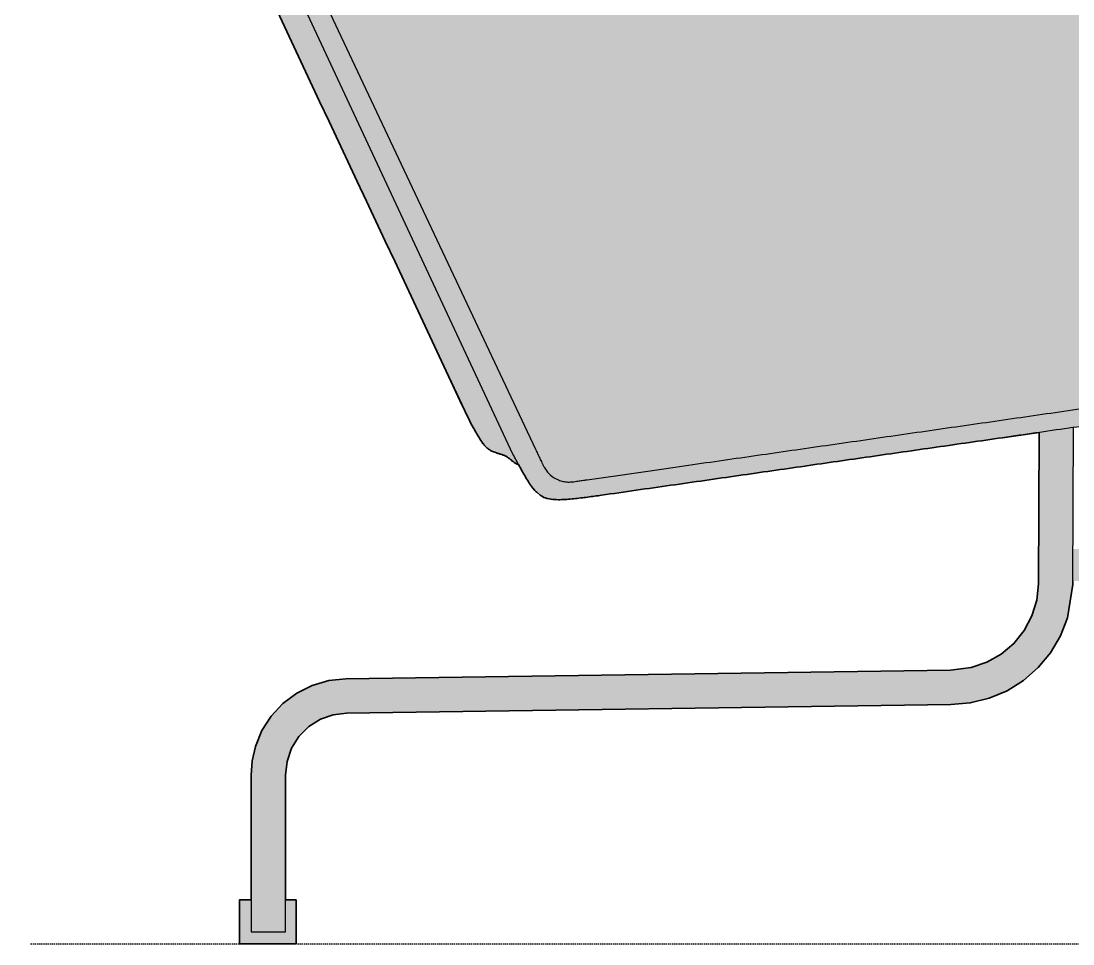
# Model space of a CAD drawing. Header units: millimetres. Extents: x 116 to 4038, y -1433 to 925.
# Drawn here: x 2659 to 3205, y -34 to 445 of the extents above; entities that cross this region are included whole.
import ezdxf

# ---------------------------------------------------------------- set-up
doc = ezdxf.new("R2010")
doc.units = ezdxf.units.MM
doc.linetypes.add('Dots', pattern=[1, 0, -1])
doc.layers.add('Blocks', color=7, linetype='Continuous')
doc.layers.add('Blocks$Fill', color=7, linetype='Continuous', true_color=0xffffff)
for name, color, linetype, lineweight, true_color in [('Blocks$Inner', 7, 'Continuous', 25, 0x007f00), ('Blocks$Outline', 7, 'Continuous', 35, 0xff3f3f), ('Groud', 7, 'Dots', 25, 0x243775)]:
    doc.layers.add(name, color=color, linetype=linetype, lineweight=lineweight, true_color=true_color)

# ---------------------------------------------------------------- blocks, each defined once
blk = doc.blocks.new('PK31 Sofa Side')
at = {"layer": 'Blocks$Fill'}
h = blk.add_hatch(color=256, dxfattribs=at)
h.paths.add_polyline_path([(319.2386934999304, 595.6669508931373), (904.1425998634877, 595.6692780460871), (909.8245494033239, 595.5070360712023), (915.466729429711, 595.2980744897271), (918.2703417617398, 595.1222021605245), (919.6658707116218, 595.0016354314683), (921.0558822097615, 594.8504569791937), (922.4388692059639, 594.6607086556728), (923.1267775838318, 594.5483846569997), (923.8117078792691, 594.4227507501437), (924.4931356713168, 594.2823632534601), (925.1702028620055, 594.125033809449), (925.8419679341127, 593.9483878916458), (926.5074893704166, 593.7500509735868), (926.8680114434562, 593.6315876232736), (927.2255997947293, 593.5050175451476), (927.5794654035897, 593.3694173465238), (927.9288192493914, 593.2238636347174), (928.5037275392411, 592.9109003757306), (928.7704878042725, 592.7565005222082), (929.0239985984308, 592.6035071367166), (929.2646697585083, 592.4519341822934), (929.4929111212967, 592.301795621976), (929.7091325235884, 592.1531054188022), (929.9137438021753, 592.0058775358092), (930.1071547938494, 591.8601259360348), (930.2897753354029, 591.7158645825168), (930.4620152636276, 591.5731074382925), (930.6242844153159, 591.4318684663994), (930.7769926272595, 591.2921616298752), (930.9205497362507, 591.1540008917574), (931.0553655790814, 591.0174002150836), (931.1818499925437, 590.8823735628914), (931.3004128134296, 590.7489348982183), (931.4114638785311, 590.6170981841021), (931.5154130246405, 590.4868773835801), (931.6126700885495, 590.3582864596899), (931.7036449070505, 590.2313393754691), (931.7887473169352, 590.1060500939552), (931.8683871549958, 589.982432578186), (931.9429742580244, 589.860500791199), (932.012918462813, 589.7402686960315), (932.0786296061536, 589.6217502557215), (932.1989920556593, 589.3899101918232), (932.3073403008779, 589.1650923038047), (932.6025507974832, 588.5016123108587), (932.7752859991874, 588.0852096054427), (932.9277034257194, 587.6938574728792), (933.0623478615407, 587.3232132063283), (933.1817640911129, 586.9689340989503), (933.2884968988972, 586.6266774439055), (933.385091069355, 586.2921005343542), (933.4740913869479, 585.9608606634567), (933.6363491354662, 585.2968999042766), (933.7799260905531, 584.6294469817083), (933.906337732391, 583.9590324051076), (934.0170995411625, 583.2861866838298), (934.11372699705, 582.6114403272306), (934.1977355802364, 581.9353238446657), (934.3339580492363, 580.5811025390606), (934.436326564147, 579.2270901791438), (934.5091438390497, 577.8741475261853), (934.55514836255, 576.5224586787399), (934.4495960365384, 380.0564519278996), (942.2606998551273, 324.869748953919), (941.8082775280263, 324.805714255247), (917.2733428613428, 321.333102374585), (600.4768548871725, 276.4945379832352), (599.6167399618062, 187.7801344765176), (600.8650706352564, 176.8473167781049), (603.8489075905018, 169.0037379431888), (608.2796230766544, 161.8652343984722), (613.9921042851274, 155.7037076579581), (620.7771060192463, 150.7453754340386), (628.3809420623293, 147.1751413166057), (635.8068961692697, 145.2375719996053), (643.6882889667686, 144.6214916614408), (876.9066970560452, 138.2179502313957), (887.2164249933558, 136.7736367656908), (887.7664416514235, 136.6224588128389), (896.2778924684826, 133.4505609163025), (904.1037814861338, 128.8258506832062), (910.9935122207753, 122.893728306808), (916.7319521654281, 115.8379572690319), (921.1375642962812, 107.8800590476458), (924.070747571408, 99.27196606466896), (925.5240827560337, 88.42141463125881), (925.5271596381717, 88.30504490292515), (925.5279367519615, 22.88208120991476), (931.3522983487128, 22.88200540543767), (931.3522983487128, 0), (901.8361240323065, 0), (901.8361240323065, 22.88200540543767), (908.0462439965268, 22.88200010126457), (908.0454664409772, 88.0674790135381), (907.0210759937836, 95.39402942205197), (904.4290732516529, 102.3314192076796), (900.397323481171, 108.5354830120923), (895.1180787206031, 113.7160210140864), (889.3854449046848, 117.3612934463163), (883.6413310248754, 119.6219709419674), (875.4475949098487, 120.7698744221852), (643.3282908036417, 127.1432915701298), (633.4482835891104, 127.9093566545343), (623.8168614060414, 130.2590631539351), (614.6939810241092, 134.1290461644239), (606.3143180131156, 139.4185947864898), (598.8948279951583, 145.9914930359228), (592.6296103839995, 153.6778711410734), (587.6855515333809, 162.2752221749106), (583.7922142465613, 173.0250557037361), (583.6390218831875, 173.6150219215342), (582.1243426124638, 186.8813919391687), (582.1404470539928, 188.5422805846756), (541.3205043691269, 188.5568830584816), (541.3134861313301, 186.7477923044644), (538.561630557444, 169.3973094923422), (534.8566283233158, 160.0003601295466), (529.7099215418348, 151.3102835249738), (523.2514380212087, 143.5458007693087), (515.6427548889842, 136.9017086291715), (507.0813051823134, 131.549520244007), (497.7757567750014, 127.6197436100629), (487.966905518253, 125.2146969934256), (477.9086523636797, 124.394307646362), (163.7608462892749, 119.8942995086254), (156.9138908362147, 119.0503362077143), (150.2988164626513, 116.715136480605), (144.190136578407, 112.8766967439151), (139.090310901207, 107.772917767943), (135.2569928254743, 101.6620554372785), (132.882696282737, 94.8540396890603), (132.0845039182823, 87.70467027067207), (132.0836770027963, 22.88200540543767), (137.6287143643349, 22.88200540543767), (137.6287143643349, 0), (108.1125400479286, 0), (108.1125400479286, 22.88200540543767), (114.206162484661, 22.88202962491778), (114.206989398117, 87.70458827777475), (114.7599911232901, 95.15216336128651), (116.433985726464, 102.4949885439855), (119.8414954264517, 110.8017362520914), (124.6783901417002, 118.3657339292986), (130.7865532923388, 124.9415180862561), (137.9659745558311, 130.3173555303511), (145.9834308204081, 134.3227569621231), (154.5847174797236, 136.8333770988393), (163.4891202182916, 137.76971915373), (477.6523701545811, 142.2699553866405), (488.4718669844297, 143.537202773965), (496.5827155995357, 146.3173301576462), (504.0308868437642, 150.5649379115202), (510.5528359005402, 156.1293653877656), (515.9182970313923, 162.8128091272083), (519.9397538061603, 170.3800078047789), (522.476706696696, 178.5664782886161), (523.439096102491, 187.0800851923705), (523.7427978221313, 265.705662605309), (289.108423843801, 232.1101054313513), (281.8870876735668, 231.2483274914528), (278.2616841181011, 230.929205142669), (276.4447365681142, 230.8280961956076), (274.6251018503302, 230.7819776097419), (273.7144484847449, 230.7837456514414), (272.8039921491747, 230.8064719926954), (271.8945747880142, 230.8543631784515), (270.9870383456579, 230.9316257536575), (270.5335128057692, 230.9828074602421), (270.0764185994173, 231.044239084395), (269.6115063443394, 231.1177760600851), (269.1345266582725, 231.2052738212813), (268.6412301589538, 231.3085878019527), (268.1273674641203, 231.429573436068), (267.5886891915093, 231.5700861575963), (267.0209459588577, 231.7319814005065), (266.7218233764484, 231.8250551642382), (266.5633034851993, 231.8804578453885), (266.4807826979843, 231.9115459029545), (266.3956989910122, 231.9453375879124), (266.3077605952602, 231.9821672623108), (266.2166757417057, 232.0223692881981), (266.122152661326, 232.0662780276229), (266.0238995850984, 232.1142278426337), (265.9216247440003, 232.166553095279), (265.815036369009, 232.2235881476073), (265.5877519412561, 232.353125099507), (265.3397121496585, 232.5055135947208), (265.0685828420345, 232.683428529637), (264.772029866203, 232.8895448006434), (264.4477190699826, 233.1265373041283), (264.0933163011917, 233.3970809364798), (263.7064874076494, 233.7038505940859), (262.8262146375841, 234.4367675706144), (262.7449965557345, 234.5071229130563), (262.6448836637054, 234.5983365824467), (262.5080235203251, 234.7300970545309), (262.3165636844216, 234.9220928050542), (260.6476785921404, 236.686198106443), (259.7071120219178, 237.9753572746242), (259.28038706901, 238.591169306122), (258.2889450700307, 240.1227128327891), (257.3388073277691, 241.6810891415014), (255.5138803375562, 244.8445860089562), (253.2958378446056, 248.8549235603132), (252.9541327062616, 249.001272885158), (252.7403804150499, 249.0992437255133), (252.5289143437737, 249.2013705344488), (252.3198988003168, 249.3077585499228), (252.1134980925635, 249.4185130098935), (251.8054025434105, 249.5950129029703), (251.5034006745605, 249.7809569982003), (251.2071822287508, 249.9754854690484), (250.9164369487191, 250.1777384889796), (250.6307073634018, 250.3867950881551), (250.34894714653, 250.60148972352), (248.676616893253, 251.9391203380559), (248.1004710642375, 252.3742772792169), (247.8044883587615, 252.5846959218403), (247.5020084674034, 252.7889542420356), (247.1922335101555, 252.9860071685223), (246.8748460626912, 253.1747906562672), (246.549648814604, 253.3542359167991), (246.3840598558248, 253.4401227154629), (246.2164444554874, 253.5232741616468), (245.8751591487206, 253.6812829195233), (245.5262129528261, 253.8294249878794), (245.1701494001122, 253.9693094813498), (244.8075120228871, 254.1025455145694), (244.0640060942595, 254.3554286007627), (241.7084106793544, 255.1110163655321), (240.9109864780173, 255.3924521894159), (240.5160114884993, 255.5425230077745), (240.1249900652202, 255.6997476015677), (239.7390188272838, 255.8648148491628), (239.359194393794, 256.0384136289276), (238.9866133838547, 256.2212328192296), (238.6223724165696, 256.4139612984363), (238.2674951698357, 256.6171767131174), (238.0938012233346, 256.7227654480538), (237.922713556721, 256.8310117826508), (237.7543145414776, 256.9419184028557), (237.588686549087, 257.0554879946162), (237.4259119510318, 257.1717232438798), (237.2660731187947, 257.2906268365938), (237.1092127344977, 257.4122030591416), (236.9552147228209, 257.536462599649), (236.8039233190837, 257.6634177466777), (236.6551827586056, 257.7930807887893), (236.5088372767058, 257.9254640145456), (236.364731108704, 258.0605797125079), (236.0826136556716, 258.3390576792978), (235.8077231746367, 258.6284398836386), (235.5395080110193, 258.9279590639563), (235.2775554028121, 259.2366748446636), (235.021452588008, 259.5536468501729), (234.7707282595058, 259.8780329845252), (234.5246769298293, 260.2093842702755), (234.0435371366733, 260.891579504703), (233.5726756763675, 261.5972844560708), (233.1097539302929, 262.3229809675894), (232.2013940199141, 263.819705984516), (227.7992567754263, 271.5917043097143), (71.88901667297614, 603.7408642980154), (66.27905678402021, 618.6934600973909), (-4.122048575118242, 864.4509278297483), (-4.33628467888775, 865.5866849343269), (-4.8350914462324, 868.5632475702857), (-5.090715989065634, 870.4692719830819), (-5.19683237223828, 871.4656602245325), (-5.278781939301307, 872.4659595629432), (-5.329492087167681, 873.4512198117798), (-5.341165111224338, 873.932056197888), (-5.342708472243126, 874.4017088175933), (-5.333342028058352, 874.8581415444922), (-5.312189957202082, 875.3011375691548), (-5.278352518380821, 875.7309349113943), (-5.256395616829101, 875.9409584577975), (-5.230929970301073, 876.1477715910248), (-5.201838600743899, 876.35136849111), (-5.168986488540128, 876.551601048314), (-5.132234103681158, 876.7482855804542), (-5.09144191615839, 876.9412384053485), (-5.046470395963219, 877.1302758408144), (-4.997180013087045, 877.3152142046696), (-4.943431237521265, 877.4958698147318), (-4.88508453925728, 877.6720589888184), (-4.822035799735777, 877.8436310361219), (-4.754322546194642, 878.0105672313314), (-4.682017717321052, 878.172881840511), (-4.605194251802183, 878.3305891297248), (-4.523925088325212, 878.4837033650365), (-4.481646163192181, 878.558542545624), (-4.438283165577317, 878.6322388125101), (-4.393845212816515, 878.7047939489526), (-4.348341422245674, 878.7762097382096), (-4.301780911200689, 878.8464879635391), (-4.254172797017459, 878.9156304081989), (-4.155870383428867, 879.0505950652316), (-4.053607894412083, 879.1815178588195), (-3.947579197748306, 879.3088929151636), (-3.837978161218738, 879.4332143604655), (-3.725013582772609, 879.5550113815697), (-3.608953981031363, 879.6749534078936), (-3.36868350282142, 879.9120904364438), (-2.334233213312092, 880.8921738362455), (-1.249526922800113, 881.9560257412207), (-0.7153140200583952, 882.515674100857), (-0.4550253102543879, 882.8019012930529), (-0.2010740720482443, 883.0922064901072), (0.04520165629354707, 883.3863302286735), (0.2824886150985246, 883.6835472021985), (0.5094797393427091, 883.9830156433278), (0.7248679640021214, 884.283893784707), (0.9275466522764444, 884.5856835247603), (1.117210880259934, 884.8892614250278), (1.207129916741966, 885.0421022562791), (1.293756152270509, 885.1958477128289), (1.377076524885304, 885.3506503230917), (1.45707797262609, 885.5066626154828), (1.533772885755059, 885.6640323571827), (1.607275463424214, 885.8228882704361), (1.677725357008007, 885.9833543162536), (1.745262217880893, 886.1455544556454), (1.810025697417325, 886.3096126496223), (1.872155446991758, 886.4756528591947), (1.989072361752441, 886.814175169168), (2.097207707481466, 887.1616710942079), (2.198066366788987, 887.5169224251913), (2.841795915667161, 890.0918490168497), (2.947422243162232, 890.456903249351), (3.062090786363435, 890.8176059399293), (3.187599254904248, 891.1727075022985), (3.254972500763727, 891.3477700205049), (3.325683401028209, 891.5209795966889), (3.399910201359421, 891.6921959674519), (3.477831147419093, 891.8612788693954), (3.559624484868954, 892.0280880391208), (3.645468459370734, 892.1924832132295), (3.735541316586161, 892.354324128323), (3.830021302176966, 892.5134705210027), (3.929039781043865, 892.6698072992601), (4.03254059504357, 892.8233200566476), (4.140420705271782, 892.9740195581074), (4.2525770728242, 893.1219165685823), (4.368906658796526, 893.2670218530143), (4.48930642428446, 893.4093461763462), (4.613673330383703, 893.5489003035201), (4.741904338189954, 893.6856949994788), (4.873877093540619, 893.8197448479523), (5.009391981239853, 893.9510797078226), (5.14823007083352, 894.0797332567594), (5.290172431867481, 894.2057391724322), (5.435000133887595, 894.3291311325112), (5.582494246439724, 894.4499428146656), (5.73243583906973, 894.5682078965654), (5.884605981323472, 894.6839600558803), (6.194758701413871, 894.9080726570155), (6.511213505719233, 895.1226117373353), (6.832234001776126, 895.3279207556851), (7.156083797121118, 895.5243431709106), (7.481260163072065, 895.7122569112178), (7.807195026071835, 895.8921777822566), (8.460002604114445, 896.230242016572), (9.111831253042158, 896.5429380739427), (9.760005694648182, 896.8346681544543), (11.0412189431243, 897.3704797591203), (12.31488062417043, 897.8610973006419), (14.92678420322145, 898.7814778325778), (17.85903171901861, 899.7209526744966), (20.92775285935497, 900.6243713566064), (23.84364203653531, 901.4166129395365), (26.8148346293344, 902.1567330901589), (29.98737341228841, 902.8576870041991), (31.56249617815838, 903.1590310565655), (33.02763877245449, 903.4007251815755), (33.73233707011055, 903.5005098885321), (34.42517837040123, 903.5859060702281), (35.10865269187502, 903.6557864014687), (35.78525005308042, 903.7090235570591), (36.45669705488093, 903.7438441262145), (36.79012217527335, 903.7530267733708), (37.12166662740033, 903.7558903557904), (37.45106910031672, 903.7518093936312), (37.77806828307736, 903.7401584070516), (38.1024028647371, 903.7203119162098), (38.42381153435079, 903.6916444412636), (38.74190620796744, 903.6534993589639), (38.89943897709779, 903.6306305374947), (39.05579170961283, 903.6050954724309), (39.21083666189005, 903.5767926212369), (39.36444609030693, 903.5456204413769), (39.51649225124098, 903.5114773903147), (39.66684740106967, 903.4742619255146), (39.81542369656925, 903.4338698938857), (39.96229289611084, 903.3901867001184), (40.10756665846427, 903.343095138348), (40.2513566423994, 903.29247800271), (40.39377450668608, 903.2382180873399), (40.53493191009416, 903.1801981863732), (40.67494051139349, 903.1183010939454), (40.81391196935391, 903.0524096041918), (40.95192777486717, 902.9824181600716), (41.08894874731259, 902.9082677998395), (41.2249055381914, 902.8299112105731), (41.35972879900479, 902.747301079351), (41.493349181254, 902.660390093251), (41.62569733644025, 902.5691309393515), (41.75670391606475, 902.4734763047302), (41.8862995716287, 902.3733788764657), (42.01443291253125, 902.2688388793836), (42.14112437976299, 902.1600466893013), (42.26641237221248, 902.0472402197838), (42.39033528876826, 901.9306573843962), (42.51293152831885, 901.8105360967036), (42.6342394897528, 901.687114270271), (42.8731441738249, 901.4313206554458), (43.10766855904426, 901.16532414587), (44.28455168689425, 899.7756486322763), (44.53281428447371, 899.5023869890597), (44.78796969146911, 899.2350042874605), (45.05094335870159, 898.9751743407886), (45.18561507540732, 898.8485639232845), (45.32253890834042, 898.7243998670267), (45.46181150312668, 898.6028646650338), (45.60352950539188, 898.484140810325), (45.74778956076182, 898.3684107959189), (45.89468831486226, 898.2558571148344), (46.04430354164128, 898.1466498313196), (46.19663752833587, 898.0409092945401), (46.35167369050533, 897.9387434248912), (46.50939544370894, 897.8402601427678), (46.66978620350598, 897.7455673685649), (46.83282938545572, 897.6547730226775), (46.99850840511747, 897.567985025501), (47.16680667805049, 897.4853112974301), (47.33768628981013, 897.4068290476673), (47.51102400593597, 897.332492640644), (47.68667526196367, 897.2622257295984), (47.86449549342888, 897.1959519677694), (48.04426984268902, 897.1335416840053), (48.22550227938868, 897.0746519095944), (48.59007612097196, 896.9658487164251), (49.31652304870367, 896.774507705198), (51.41620056269315, 896.2666553430925), (52.09917623040428, 896.0798063623704), (52.77349327073532, 895.8731823072909), (53.10529506232314, 895.761454881042), (53.43298389472936, 895.6439846042447), (53.75639649187146, 895.5208389604379), (54.07536957766693, 895.3920854331616), (54.38975923816051, 895.2575699142646), (54.69949900790591, 895.1162519288364), (55.0045417835841, 894.9668694102759), (55.30484046187604, 894.8081602919822), (55.45319850730269, 894.7249142385218), (55.60036764016448, 894.6388655185472), (55.74635674807291, 894.549858632128), (55.89117471863945, 894.4577380793337), (56.03483043947558, 894.3623483602335), (56.17733279819277, 894.263533974897), (56.3186906824025, 894.1611394233937), (56.45891297971625, 894.0550092057929), (56.59801004041969, 893.9450045767849), (56.73599806549529, 893.831053809542), (56.87289471859966, 893.7131019318581), (57.00871766338946, 893.5910939715261), (57.14348456352133, 893.4649749563395), (57.27721308265192, 893.3346899140915), (57.40992088443787, 893.2001838725758), (57.5416256325358, 893.0614018595857), (57.67234056923395, 892.9183088133149), (57.80206125134688, 892.7709493135617), (58.0584843936015, 892.4636889144026), (58.31082414286862, 892.1401365836978), (58.55900958271717, 891.800808243037), (58.80296979671615, 891.4462198140097), (59.04263386843451, 891.0768872182059), (59.27793088144121, 890.6933263772148), (59.50878991930523, 890.2960532126264), (59.73511344848359, 889.8857843519589), (59.95669746698561, 889.4640392464466), (60.38472449555015, 888.5930009295405), (60.79102605217791, 887.6966995192131), (61.17375718404798, 886.7888962727695), (61.73718643479949, 885.3357645389499), (62.23257771416684, 883.940613151557), (65.74722311485675, 885.1755598142336), (53.70725464507632, 919.4843633625075), (53.22174955631152, 921.0099691937743), (52.97015916802775, 921.8848173732549), (52.91447608514063, 922.0441551087364), (52.86219937770088, 922.205184104723), (52.81338219559762, 922.3677972047407), (52.76807304579815, 922.5318843742255), (52.72631564619294, 922.697332944101), (52.68814879553902, 922.8640278655341), (52.65360626027485, 923.0318519746713), (52.62271667887291, 923.2006862660899), (52.59550348428279, 923.3704101736246), (52.57198484489906, 923.540901857189), (52.55217362436464, 923.7120384941489), (52.53607736039556, 923.8836965737959), (52.52369826268529, 924.055752193435), (52.51503322981954, 924.2280813546034), (52.5100738850069, 924.400560257942), (52.5034175094182, 924.7640032590245), (52.50689304615447, 925.1160354552145), (52.5032108037571, 925.2883073718046), (52.50367064446735, 925.3105378535577), (52.50474287560729, 925.3329910779594), (52.50584839187984, 925.3480907487353), (52.5072530724793, 925.3632865604286), (52.51084718519697, 925.393918777412), (52.51529973083623, 925.4247920705989), (52.5519807384999, 925.6398099361036), (52.59318482208619, 925.9343499401987), (52.61468667147589, 926.0525572410105), (52.64008618790071, 926.1711437179526), (52.66839071672294, 926.2895077718456), (52.71441661418199, 926.4655055446342), (52.76529322856845, 926.6394895767951), (52.80242816945393, 926.7543756744419), (52.84221133814226, 926.8683063660203), (52.8845626441332, 926.9811654504956), (52.92922564265756, 927.0927362326116), (52.97593269426376, 927.2028173219921), (53.02454773503965, 927.3113690420023), (53.07496759495792, 927.4183921444426), (53.12708910399127, 927.5238873811136), (53.23602438929399, 927.7302972643492), (53.35052823072935, 927.9306047061134), (53.46974497767266, 928.1248432743228), (53.59269781787415, 928.3131567509472), (53.71837964867775, 928.4957164714697), (53.84578336742743, 928.6726937713732), (54.1026118313909, 929.0114124427407), (55.34284543702961, 930.5576361970102), (55.56810457045, 930.857029497882), (55.78122262762383, 931.156870562817), (55.88258021339383, 931.3071726157305), (55.98012428303281, 931.4578429403664), (56.07359542085101, 931.6089669802939), (56.16273421115862, 931.760630179082), (56.2472790785511, 931.912885674783), (56.32695980876473, 932.0656573833835), (56.40150402782106, 932.2188369153537), (56.47063936174163, 932.3723158811639), (56.53411743060155, 932.5260616941466), (56.56368586484587, 932.6031145008931), (56.59178583069024, 932.6803449790837), (56.61840127692756, 932.7577964321738), (56.64351615235068, 932.8355121636191), (56.6671144057525, 932.913535476875), (56.68917998592588, 932.9919096753971), (56.70971560486762, 933.0707013254606), (56.72879902739027, 933.1500700446193), (56.76299539524416, 933.3112702117176), (56.79254131361932, 933.476973219681), (56.81820900664752, 933.6486421114994), (56.94977327022237, 934.833303051289), (56.98162869352666, 935.0565904316142), (57.0216642984257, 935.2870958065866), (57.0454386812835, 935.4049789686119), (57.07209275729561, 935.5243264292822), (57.10191126986669, 935.6448175620319), (57.13517896240137, 935.7661317402957), (57.17214153579648, 935.88793879092), (57.21288852091755, 936.0098703544002), (57.25747040612224, 936.1315485246437), (57.30593767976825, 936.252595395558), (57.35830274144314, 936.3726291103767), (57.41442563565397, 936.4912520096381), (57.47412831813767, 936.6080624832064), (57.53723274463118, 936.7226589209458), (57.6035414791862, 936.8346943117358), (57.67277951911346, 936.9440400405147), (57.7446524700385, 937.0506220912359), (57.81886593758682, 937.1543664478525), (57.89514852886772, 937.2552252583213), (57.97332085692575, 937.3532553266148), (58.05322653628922, 937.4485396207085), (58.13470918148644, 937.5411611085783), (58.21761240704575, 937.6312027581998), (58.30177982749547, 937.7187475375488), (58.38705505736391, 937.803878414601), (58.4732817111794, 937.8866783573321), (58.56032104546192, 937.967232806657), (58.6481048846981, 938.0456370952465), (58.82570394394461, 938.1963864126587), (59.00567462074524, 938.3397087544479), (59.18761264692633, 938.4763865654932), (59.37115161411896, 938.6071447873728), (59.55607655317333, 938.7324783484623), (59.74221035474439, 938.8528246738367), (59.92937590948713, 938.968621188571), (60.15370160732542, 939.1013382739663), (60.38864346529632, 939.2342163501519), (60.889414599728, 939.5004654968765), (61.42976718896615, 939.7673886727121), (62.00777910919474, 940.0350059216261), (62.62152823659773, 940.3033372875857), (63.26909244735907, 940.5724028145585), (64.65797762369273, 941.1128165274124), (66.15919900860729, 941.656409347898), (67.75808641627444, 942.2033513076133), (95.59758498998053, 950.7704678844725), (99.28467262969306, 951.844849085753), (104.7827927310726, 953.3397774430875), (108.205901333297, 954.1940669724281), (111.9504394675794, 955.0573241577804), (115.8597102731357, 955.8664824155762), (117.7292531744062, 956.2103906822156), (119.4456839764323, 956.4892392107652), (120.2258350126556, 956.5989482289656), (120.9526282537671, 956.6877908628944), (121.6291179619892, 956.7557165988017), (122.2583583995444, 956.8026749229373), (122.6262801791371, 956.8212891474273), (122.9793447306292, 956.832139132719), (124.219561935572, 956.8626487324418), (124.5298751248801, 956.8616292727934), (124.8403609062364, 956.8548452400929), (125.1510537980505, 956.8411437197303), (125.461988318732, 956.8193717970955), (125.8111149503123, 956.7840348432587), (125.9854416465649, 956.7617667073276), (126.1594148195075, 956.7363029475231), (126.3328876364265, 956.7075466754465), (126.505713264608, 956.6754010026991), (126.6777448713385, 956.6397690408826), (126.8488356239042, 956.600553901598), (127.0188386895913, 956.5576586964469), (127.1876072356862, 956.5109865370307), (127.3549944294751, 956.4604405349506), (127.5208534382444, 956.4059238018082), (127.6850374292803, 956.3473394492047), (127.8473995698691, 956.2845905887416), (128.0077930272971, 956.2175803320201), (128.1660709688507, 956.1462117906417), (128.2908114377664, 956.0860945043173), (128.4142007718016, 956.0233164698903), (128.5363290466151, 955.9580550705675), (128.6572863378656, 955.8904876895558), (128.8960482723122, 955.7491445152932), (129.1312071804109, 955.6007060127572), (129.5935983386431, 955.2882192854852), (130.0502246547185, 954.9643800329795), (130.0945661588286, 954.9132847552692), (130.1366938287583, 954.8621053250354), (130.1766476868792, 954.81088680638), (130.2144677555625, 954.759674263405), (130.3224976206838, 954.5464152123313), (130.3677528145041, 954.4508431414033), (130.407629076735, 954.3620922961306), (130.4424720780549, 954.2797498684511), (130.4726274891421, 954.2034030503016), (130.4984409806747, 954.1326390336199), (130.520258223331, 954.0670450103428), (130.5384248877892, 954.0062081724079), (130.5532866447276, 953.9497157117523), (130.5595862049639, 953.9229696203847), (130.5651891648245, 953.8971548203135), (130.5701387331443, 953.8722197105308), (130.5744781187581, 953.8481126900288), (130.5782505305006, 953.8247821577996), (130.5814991772066, 953.8021765128353), (130.5865980108483, 953.7589334806706), (130.5901202903613, 953.7179707854718), (130.5924116864241, 953.6788756191763), (130.5940170811356, 953.6287742350095), (130.5940728441297, 953.5792842413272), (130.5926030552837, 953.5284308582306), (130.5668186735186, 953.1622247973105), (130.5657744663806, 953.131603738314), (130.5652812668315, 953.1013913194922), (130.5654181389101, 953.0715694687477), (130.5662641466551, 953.042120113983), (130.5678983541052, 953.0130251831004), (130.570399825299, 952.9842666040022), (130.5720000693073, 952.9700079445031), (130.5738442402382, 952.9558274698808), (130.5759396830687, 952.9417237950904), (130.5782937427758, 952.9276955350871), (130.5809137643364, 952.913741304826), (130.5838070927276, 952.8998597192623), (130.5869810729262, 952.886049393351), (130.5904430499094, 952.8723089420472), (130.5942003686541, 952.8586369803061), (130.5982603741373, 952.8450321230828), (130.602630411336, 952.8314929853325), (130.6073178252271, 952.8180181820101), (130.6123299607876, 952.8046063280708), (130.6176741629945, 952.79125603847), (130.6233577768249, 952.7779659281625), (130.6293881472557, 952.7647346121037), (130.635771229159, 952.7515611557972), (130.642507416988, 952.7384464269439), (130.649595715091, 952.7253917437929), (130.6570351278163, 952.7123984245935), (130.6648246595121, 952.699467787595), (130.6729633145269, 952.686601151047), (130.6814500972088, 952.6737998331985), (130.6902840119062, 952.661065152299), (130.6994640629675, 952.6483984265976), (130.7089892547408, 952.6358009743441), (130.7188585915746, 952.6232741137874), (130.729071077817, 952.6108191631772), (130.7396257178165, 952.5984374407626), (130.7505215159213, 952.5861302647929), (130.7617574764797, 952.5738989535175), (130.7733326038399, 952.5617448251858), (130.7974963763596, 952.5376733903505), (130.8230048682665, 952.5139265062818), (130.8498501143472, 952.4905147189743), (130.8780241493881, 952.4674485744229), (130.9075190081756, 952.4447386186218), (130.9383267254962, 952.4223953975661), (130.9704393361362, 952.4004294572503), (131.003848874882, 952.378851343669), (131.0385466628883, 952.357670661007), (131.0745211667813, 952.3368932462089), (131.1117601395555, 952.3165239944092), (131.1502513342054, 952.2965678007424), (131.1899825037254, 952.2770295603434), (131.2309414011101, 952.2579141683466), (131.2731157793538, 952.2392265198866), (131.316493391451, 952.220971510098), (131.4068095947204, 952.1857819873824), (131.5017933625568, 952.152399762821), (131.6013483121351, 952.1208819993442), (131.7053780606305, 952.0912858598822), (131.8137582402865, 952.0636455265164), (131.926252543621, 952.0379032579328), (132.0425966782203, 952.0139783319687), (132.1625263516707, 951.9917900264609), (132.4117384315001, 951.9519867952431), (133.9765346962051, 951.7379572365713), (134.2218215498373, 951.6944930128153), (134.4579167903909, 951.6469912681778), (134.6837547142568, 951.5951039099309), (134.8987494147129, 951.5384873187784), (135.1042341725862, 951.4768157691492), (135.2039769098398, 951.4439839936122), (135.3020220655905, 951.4097680089035), (135.3985962745524, 951.3741276585056), (135.4939261714399, 951.3370227859014), (135.681723110704, 951.25832267733), (135.8670436753756, 951.173665577684), (136.0514822003031, 951.0831132107846), (136.2366330203348, 950.9867273004531), (136.6138858636266, 950.7769015478184), (137.0037417766476, 950.5456811255457), (150.4211242526153, 941.9509863488535), (155.5138574350572, 938.5419209864145), (158.9886515484368, 936.1120568202459), (162.4490737611999, 933.5915434265462), (165.8888332628491, 930.9784522872809), (169.3000239267985, 928.2731726583436), (172.6402866814745, 925.4949186217502), (175.8694251630844, 922.6576752068977), (178.9663812220254, 919.7573617405045), (180.4342112384738, 918.3048846912673), (181.8279144475876, 916.8691991400161), (183.1352711902964, 915.4625543922537), (184.3547080174389, 914.0866240944782), (185.4886997512053, 912.7397702928956), (186.5452680892811, 911.417684291543), (187.5338214482257, 910.1153897089148), (188.4637682445988, 908.8279101635059), (189.3442815424658, 907.5501471787668), (190.1835929959166, 906.2765138979719), (191.7705955759544, 903.7188006411354), (193.282983977727, 901.1147065662941), (194.7559165152331, 898.4465989965684), (212.3831017429972, 864.0560664733542), (229.6929942711911, 827.9802465166488), (252.017049241563, 777.6951047765197), (277.1472363832509, 715.9672339374883), (296.0376729190806, 665.4176091110519), (313.2700718792402, 614.4762615582044), (319.2378903858262, 595.6695244421135), (319.2386934998067, 595.6669508931227)], flags=0)
h.paths.add_polyline_path([(541.6297478145498, 268.2708086765633), (541.384676358859, 205.0984931836138), (582.300838588133, 205.083833881843), (582.9710034401214, 274.1994993459084)], flags=0)
at = {"layer": 'Blocks$Inner'}
for points in [[(-4.122048575118242, 864.4509278297483), (66.27905678402021, 618.6934600973909), (71.88901667297614, 603.7408642980154), (227.7992567754263, 271.5917043097143)], [(250.248862070519, 254.4589508976496), (103.5747287697377, 568.8885773624934)], [(119.655403420853, 559.2435856607626), (262.0349793826826, 256.9623019303108)], [(523.742798831634, 265.7056555660383), (523.439096102491, 187.0800851923705), (522.476706696696, 178.5664782886161), (519.9397538061603, 170.3800078047789), (515.9182970313923, 162.8128091272083), (510.5528359005402, 156.1293653877656), (504.0308868437642, 150.5649379115202), (496.5827155995357, 146.3173301576462), (488.4718669844297, 143.537202773965), (477.6523701545811, 142.2699553866405), (163.4891202182916, 137.76971915373), (154.5847174797236, 136.8333770988393), (145.9834308204081, 134.3227569621231), (137.9659745558311, 130.3173555303511), (130.7865532923388, 124.9415180862561), (124.6783901417002, 118.3657339292986), (119.8414954264517, 110.8017362520914), (116.433985726464, 102.4949885439855), (114.7599911232901, 95.15216336128651), (114.206989398117, 87.70458827777475), (114.2061624845082, 22.88201751517772), (114.2059145438907, 6.366535934677813), (117.8427563166988, 6.36652105228859), (125.9563334420818, 6.366589598415885), (132.0834663240894, 6.366707641165704), (132.0845039182823, 87.70467027067207), (132.882696282737, 94.8540396890603), (135.2569928254743, 101.6620554372785), (139.090310901207, 107.772917767943), (144.190136578407, 112.8766967439151), (150.2988164626513, 116.715136480605), (156.9138908362147, 119.0503362077143), (163.7608462892749, 119.8942995086254), (477.9086523636797, 124.394307646362), (487.966905518253, 125.2146969934256), (497.7757567750014, 127.6197436100629), (507.0813051823134, 131.549520244007), (515.6427548889842, 136.9017086291715), (523.2514380212087, 143.5458007693087), (529.7099215418348, 151.3102835249738), (534.8566283233158, 160.0003601295466), (538.561630557444, 169.3973094923422), (541.3134861313301, 186.7477923044644), (541.6297487980482, 268.2708018185222)], [(132.0836770028036, 22.88200540543767), (137.6287143643349, 22.88200540543767), (137.6287143643349, 0), (108.1125400479286, 0), (108.1125400479286, 22.88200540543767), (114.206162484661, 22.88202962491778)]]:
    blk.add_lwpolyline(points, dxfattribs=at)
for points, knots in [([(262.0349793826826, 256.9623019303108), (262.4021856167092, 256.1826988954854), (263.1362691329341, 254.6245833541616), (264.0519908036003, 252.6804207456589), (264.7827308124033, 251.127902829292), (265.2387062526832, 250.1599724236876), (265.6026724503827, 249.3890851508477), (265.8765021554864, 248.8067617388733), (266.148440772864, 248.2275293718558), (266.7480861101139, 247.0942452542804), (267.8216886483933, 245.4981586485519), (270.1821876760514, 243.028550070856), (273.1035713265737, 241.2259458744229), (275.9388994397013, 240.3493677815422), (277.5959437464844, 240.0610240803508), (278.855928842233, 239.9433780741529), (280.1155981859338, 239.9489814231056), (281.7875187354366, 240.0872383764072), (283.8560864242754, 240.4141205165361), (286.3352715322035, 240.7683813993935), (289.6319861739103, 241.2407228378579), (293.73557522802, 241.832344706927), (298.6356184729957, 242.5368755126401), (305.1302422614026, 243.4711954768864), (313.1900748955813, 244.6305643316591), (322.7472382569831, 246.0053633918578), (335.3772299473931, 247.8221728297358), (350.723057819996, 250.029657733714), (368.5848564400439, 252.5990605594707), (386.2323015238944, 255.1376294741058), (404.0387597749286, 257.6990721026814), (422.0547012823299, 260.290648752969), (446.0014996386744, 263.7353737079829), (475.9594307053267, 268.0447945992346), (511.8993221533819, 273.2147150098463), (547.8418427899669, 278.3850136325636), (583.7834874165055, 283.5551862413558), (631.7066002040447, 290.448882046825), (691.6097758488249, 299.0658988935174), (763.4943419761548, 309.4064277659199), (835.3765676177936, 319.7466199680057), (883.3038521680064, 326.6409158724709), (907.2621115702568, 330.08728950363)], [5, 5, 5, 5, 5.003472222222222, 5.006944444444445, 5.008680555555555, 5.010416666666667, 5.011284722222222, 5.012152777777778, 5.013020833333333, 5.013888888888889, 5.017361111111111, 5.020833333333333, 5.027777777777778, 5.03125, 5.032986111111111, 5.034722222222222, 5.036458333333333, 5.038194444444445, 5.041666666666667, 5.045138888888889, 5.048611111111111, 5.055555555555555, 5.0625, 5.069444444444445, 5.083333333333333, 5.097222222222222, 5.111111111111111, 5.138888888888889, 5.166666666666667, 5.194444444444445, 5.222222222222222, 5.25, 5.277777777777778, 5.333333333333333, 5.388888888888889, 5.444444444444445, 5.5, 5.555555555555555, 5.666666666666667, 5.777777777777778, 5.888888888888889, 6, 6, 6, 6]), ([(917.3834445900502, 322.1571930851496), (894.4585103792124, 318.8695509276295), (848.6021242765273, 312.2933476637118), (779.8226623532391, 302.4297643866157), (711.042105302804, 292.5660257750715), (642.2610425023886, 282.7022200081556), (584.9460471373313, 274.482729218973), (539.0881496337097, 267.9063340321591), (504.7106386488813, 262.9762879086338), (476.012368359603, 258.8606371377537), (453.0810153875937, 255.5721080130752), (435.8951901108449, 253.1075519357109), (418.8590586199134, 250.6643576194183), (401.9277514856003, 248.2361658325099), (384.9190828748106, 245.7970573644852), (367.6449741109682, 243.319737040787), (350.0785549273423, 240.8011860381521), (332.3555393923962, 238.256534130167), (314.4411252067221, 235.6951430817426), (302.3725085156839, 233.9428821649926), (296.3098361916127, 233.089764497563)], [10.77169983727957, 10.77169983727957, 10.77169983727957, 10.77169983727957, 10.88281094839068, 10.99392205950179, 11.10503317061291, 11.21614428172402, 11.32725539283513, 11.38281094839068, 11.43836650394624, 11.49392205950179, 11.52169983727957, 11.54947761505735, 11.57725539283513, 11.60503317061291, 11.63281094839068, 11.66058872616846, 11.68836650394624, 11.71614428172402, 11.74392205950179, 11.77169983727957, 11.77169983727957, 11.77169983727957, 11.77169983727957]), ([(227.7992567754263, 271.5917043097143), (228.3819142385255, 270.5498473079933), (229.8272397824621, 267.9441156874236), (232.1928925704779, 263.795680530573), (233.7139328101694, 261.3230358272558), (235.0069538376192, 259.534137918934), (236.0637121105392, 258.3095180751261), (237.2338796542535, 257.2621358563483), (239.0516507622015, 256.0935540732753), (241.1713950464109, 255.2641136429156), (243.3123780162932, 254.5974617031752), (244.8235928020949, 254.115983769545), (246.2383229126499, 253.5538763060613), (247.5217822802297, 252.8081559760903), (248.6865987708516, 251.9472252417909), (249.791523995882, 251.0376650850812), (250.9026691926774, 250.1594325621845), (251.9606384986328, 249.4784363565122), (252.6676785304153, 249.1291767990042), (252.9541327062616, 249.001272885158), (253.0671535680958, 248.9508082322136), (253.1810552820898, 248.9020251262409), (253.2958378446128, 248.8549235603132)], [23.34313981191637, 23.34313981191637, 23.34313981191637, 23.34313981191637, 23.39869536747193, 23.4264731452497, 23.45425092302748, 23.46813981191637, 23.48202870080526, 23.49591758969415, 23.50980647858304, 23.53758425636082, 23.5514731452497, 23.56536203413859, 23.57925092302748, 23.59313981191637, 23.60702870080526, 23.62091758969415, 23.63480647858304, 23.64869536747193, 23.65784491151034, 23.65784491151034, 23.65784491151034, 23.66145487582503, 23.66145487582503, 23.66145487582503, 23.66145487582503]), ([(260.6476785921404, 236.686198106443), (259.7365515361671, 237.920625342842), (258.8159132657529, 239.256276979344), (257.3211269979292, 241.669775404036), (255.5053409183383, 244.8407272320037), (253.152608165954, 249.0995332182501), (251.411389620087, 252.3190827371727), (250.248862070519, 254.4589508976496)], [12.30549037235758, 12.30549037235758, 12.30549037235758, 12.30549037235758, 12.32632370569091, 12.38882370569091, 12.45132370569091, 12.51382370569091, 12.63882370569091, 12.63882370569091, 12.63882370569091, 12.63882370569091]), ([(296.3098361916127, 233.089764497563), (293.9134074488466, 232.7526235217083), (289.1100909579836, 232.0953935769794), (281.8951135365933, 231.1978197861172), (275.842503036969, 230.7023801537434), (270.9797773771279, 230.8420845952642), (267.976878682377, 231.3771056631813), (265.3051029643029, 232.2796417982318), (262.4005814189222, 234.8038540059351), (260.6476785921404, 236.686198106443)], [11.77169983727957, 11.77169983727957, 11.77169983727957, 11.77169983727957, 11.89669983727957, 12.02169983727957, 12.14669983727957, 12.20919983727957, 12.27169983727957, 12.30294983727957, 12.30549037235758, 12.30549037235758, 12.30549037235758, 12.30549037235758])]:
    blk.add_open_spline(points, degree=3, knots=knots, dxfattribs=at)
at = {"layer": 'Blocks$Outline'}
for points in [[(114.206162484661, 22.88202962491778), (114.206989398117, 87.70458827777475), (114.7599911232901, 95.15216336128651), (116.433985726464, 102.4949885439855), (119.8414954264517, 110.8017362520914), (124.6783901417002, 118.3657339292986), (130.7865532923388, 124.9415180862561), (137.9659745558311, 130.3173555303511), (145.9834308204081, 134.3227569621231), (154.5847174797236, 136.8333770988393), (163.4891202182916, 137.76971915373), (477.6523701545811, 142.2699553866405), (488.4718669844297, 143.537202773965), (496.5827155995357, 146.3173301576462), (504.0308868437642, 150.5649379115202), (510.5528359005402, 156.1293653877656), (515.9182970313923, 162.8128091272083), (519.9397538061603, 170.3800078047789), (522.476706696696, 178.5664782886161), (523.439096102491, 187.0800851923705), (523.7427978221313, 265.705662605309)], [(541.3205043691196, 188.5568830584816), (541.3134861313301, 186.7477923044644), (538.561630557444, 169.3973094923422), (534.8566283233158, 160.0003601295466), (529.7099215418348, 151.3102835249738), (523.2514380212087, 143.5458007693087), (515.6427548889842, 136.9017086291715), (507.0813051823134, 131.549520244007), (497.7757567750014, 127.6197436100629), (487.966905518253, 125.2146969934256), (477.9086523636797, 124.394307646362), (163.7608462892749, 119.8942995086254), (156.9138908362147, 119.0503362077143), (150.2988164626513, 116.715136480605), (144.190136578407, 112.8766967439151), (139.090310901207, 107.772917767943), (135.2569928254743, 101.6620554372785), (132.882696282737, 94.8540396890603), (132.0845039182823, 87.70467027067207), (132.0836770027963, 22.88200540543767)], [(132.0836770028036, 22.88200540543767), (137.6287143643349, 22.88200540543767), (137.6287143643349, 0), (108.1125400479286, 0), (108.1125400479286, 22.88200540543767), (114.206162484661, 22.88202962491778)]]:
    blk.add_lwpolyline(points, dxfattribs=at)
for points, knots in [([(253.2958378446128, 248.8549235603132), (253.1810552820898, 248.9020251262409), (253.0671535680958, 248.9508082322136), (252.9541327062616, 249.001272885158), (252.6676785304153, 249.1291767990042), (251.9606384986328, 249.4784363565122), (250.9026691926774, 250.1594325621845), (249.791523995882, 251.0376650850812), (248.6865987708516, 251.9472252417909), (247.5217822802297, 252.8081559760903), (246.2383229126499, 253.5538763060613), (244.8235928020949, 254.115983769545), (243.3123780162932, 254.5974617031752), (241.1713950464109, 255.2641136429156), (239.0516507622015, 256.0935540732753), (237.2338796542535, 257.2621358563483), (236.0637121105392, 258.3095180751261), (235.0069538376192, 259.534137918934), (233.7139328101694, 261.3230358272558), (232.1928925704779, 263.795680530573), (229.8272397824621, 267.9441156874236), (228.3819142385255, 270.5498473079933), (227.7992567754263, 271.5917043097143), (175.8291767412738, 382.3080909724813), (123.8590967071214, 493.0244776352483), (71.88901667297614, 603.7408642980154), (70.01903004332416, 608.7250628978072), (68.14904341367219, 613.7092614975991), (66.27905678402021, 618.6934600973909), (42.81202166430739, 700.6126160081767), (19.34498654459458, 782.5317719189625), (-4.122048575118242, 864.4509278297483), (-4.124765310851217, 864.4649698707217), (-4.282640331868606, 865.2628212514101), (-4.841318945509556, 868.4027804199432), (-5.275746960491233, 871.8217488121009), (-5.371737499917799, 874.4381747430598), (-5.269556238439691, 876.1816986384802), (-4.935617368129897, 877.721660249168), (-4.404670831841941, 878.7569552896603), (-3.846987420110963, 879.4400396533747), (-3.374669307959266, 879.9114011687052), (-2.866436364980473, 880.3868982904678), (-2.159770612546708, 881.0560121166782), (-1.243380861858896, 881.9440070412384), (-0.1805895266807056, 883.0817131506046), (0.7592945362921455, 884.2823792969866), (1.492619165524957, 885.4921323696908), (2.01269663736457, 886.7890669171466), (2.391028455531341, 888.2366509767307), (2.728889303740289, 889.7286324803135), (3.15389889497601, 891.1909760742856), (3.781110645781155, 892.5437082363351), (4.701786334961071, 893.7150141063903), (5.863170043514401, 894.7104053349758), (7.583169157391239, 895.8260314069921), (9.776884322724072, 896.8788382258499), (12.30807075266785, 897.8771859801054), (14.45144213513413, 898.6286990446679), (16.30614261588926, 899.2373380213103), (17.85174816392828, 899.722327946889), (19.44105504250911, 900.199066238114), (21.43093187319755, 900.7717939546274), (23.83263081900077, 901.4240935668786), (26.2893858524767, 902.0389900424198), (28.35708318974503, 902.5151984807453), (29.99539036778151, 902.8652715880016), (31.58559581285954, 903.1698371924431), (33.52107266202074, 903.4894755780115), (35.79694856433343, 903.7564115593123), (38.01433191038086, 903.7864075293473), (39.68624745150009, 903.5081174591032), (40.82378380475711, 903.096266704888), (41.9020891455948, 902.4212733464956), (42.88565704263601, 901.458913167924), (43.79414772681048, 900.3309979144833), (44.76703977840225, 899.2147495441022), (45.86551130839507, 898.2200296338706), (46.92678928239184, 897.5702337801631), (47.85909706416714, 897.1855071612226), (48.8345922800363, 896.884338994656), (50.04432597341656, 896.6011439883587), (51.41721291093563, 896.2775278846675), (52.78402575899963, 895.8886765315256), (54.0876436774779, 895.4068598329759), (55.31761699709023, 894.8363967355399), (56.47093110541755, 894.096514976758), (57.91253824424348, 892.7779597973276), (59.55688476275827, 890.4368148340436), (61.13243532519846, 887.0194972344616), (61.9254496133799, 884.8398065876681), (62.23257771416684, 883.940613151557)], [-23.66145487582503, -23.66145487582503, -23.66145487582503, -23.66145487582503, -23.65784491151034, -23.65784491151034, -23.65784491151034, -23.64869536747193, -23.63480647858304, -23.62091758969415, -23.60702870080526, -23.59313981191637, -23.57925092302748, -23.56536203413859, -23.5514731452497, -23.53758425636082, -23.50980647858304, -23.49591758969415, -23.48202870080526, -23.46813981191637, -23.45425092302748, -23.4264731452497, -23.39869536747193, -23.34313981191637, -23.34313981191637, -23.34313981191637, -22.34313981191637, -22.34313981191637, -22.34313981191637, -6.372799455646262, -6.372799455646262, -6.372799455646262, -5.372799455646262, -5.372799455646262, -5.372799455646262, -5.345021677868484, -5.317243900090706, -5.289466122312929, -5.275577233424039, -5.26168834453515, -5.247799455646262, -5.233910566757372, -5.226966122312929, -5.220021677868484, -5.213077233424039, -5.206132788979595, -5.192243900090706, -5.178355011201817, -5.164466122312929, -5.150577233424039, -5.13668834453515, -5.122799455646262, -5.108910566757373, -5.095021677868484, -5.081132788979595, -5.067243900090706, -5.053355011201817, -5.039466122312929, -5.01168834453515, -4.983910566757373, -4.956132788979595, -4.942243900090706, -4.928355011201817, -4.914466122312929, -4.900577233424039, -4.872799455646262, -4.845021677868484, -4.831132788979595, -4.817243900090706, -4.803355011201817, -4.789466122312929, -4.76168834453515, -4.733910566757372, -4.720021677868484, -4.706132788979595, -4.692243900090706, -4.678355011201817, -4.664466122312929, -4.650577233424039, -4.636688344535151, -4.622799455646262, -4.615855011201817, -4.608910566757372, -4.595021677868484, -4.581132788979595, -4.567243900090706, -4.553355011201817, -4.539466122312929, -4.525577233424039, -4.511688344535151, -4.483910566757372, -4.456132788979595, -4.433751602421635, -4.433751602421635, -4.433751602421635, -4.433751602421635]), ([(319.2386934999304, 595.6669508931373), (383.8123700921351, 595.6672078119591), (448.3860466843544, 595.6674647307809), (512.9597232765736, 595.6677216496028), (643.3540154722141, 595.6682404484309), (773.7483076678473, 595.668759247259), (904.1425998634877, 595.6692780460871), (906.043048861422, 595.6106709496235), (909.8309855215048, 595.5121423872479), (914.5337257557039, 595.3634501040506), (918.273284824565, 595.1375848044408), (921.0602957492592, 594.8758899662353), (923.8208254369674, 594.46159720578), (926.1174777220804, 593.9121205827687), (927.4663726395374, 593.4249813226634), (927.9288192493914, 593.2238636347174), (931.1465248669483, 591.5400714522839), (932.6986837582299, 588.5237913314486), (933.8112759199503, 585.0995977967104), (934.4200639922055, 580.5787409166514), (934.5626706781331, 576.9715019022406), (934.5770786232533, 575.1722077353625), (934.5810418987312, 574.6678235284344), (934.5741318377259, 573.6596299246303), (934.576012167272, 571.6454962006246), (934.5732030228755, 568.1251960138034), (934.5652319029759, 561.1037862809608), (934.5585124548088, 547.1488554324897), (934.5458905214036, 527.3859238619189), (934.5309584315037, 504.2624320868053), (934.5157727699625, 481.2930239171983), (934.5002398084544, 457.9906986446586), (934.480421983295, 426.9606579228857), (934.4633262397401, 400.9914794882352), (934.4513761252892, 382.7722385081579), (934.4495960365384, 380.0564519278996)], [6.371905285566205, 6.371905285566205, 6.371905285566205, 6.371905285566205, 6.867123868411339, 6.867123868411339, 6.867123868411339, 7.867123868411339, 7.867123868411339, 7.867123868411339, 7.992123868411339, 8.117123868411339, 8.179623868411339, 8.242123868411339, 8.304623868411339, 8.367123868411339, 8.40127030554373, 8.40127030554373, 8.40127030554373, 8.459199837279572, 8.521699837279572, 8.646699837279572, 8.771699837279572, 8.771699837279572, 8.771699837279572, 8.777949837279571, 8.784199837279571, 8.796699837279572, 8.821699837279573, 8.871699837279571, 8.971699837279571, 9.071699837279573, 9.171699837279572, 9.271699837279572, 9.371699837279571, 9.571699837279573, 9.606733645325734, 9.606733645325734, 9.606733645325734, 9.606733645325734]), ([(523.7427978221313, 265.705662605309), (517.3970349057563, 264.7956295616168), (499.5866807220591, 262.2414554194693), (476.012368359603, 258.8606371377537), (453.0810153875937, 255.5721080130752), (435.8951901108449, 253.1075519357109), (418.8590586199134, 250.6643576194183), (401.9277514856003, 248.2361658325099), (384.9190828748106, 245.7970573644852), (367.6449741109682, 243.319737040787), (350.0785549273423, 240.8011860381521), (332.3555393923962, 238.256534130167), (314.4411252067221, 235.6951430817426), (302.3725085156839, 233.9428821649926), (296.3098361916127, 233.089764497563), (293.9134074488466, 232.7526235217083), (289.1100909579836, 232.0953935769794), (281.8951135365933, 231.1978197861172), (275.842503036969, 230.7023801537434), (270.9797773771279, 230.8420845952642), (267.976878682377, 231.3771056631813), (265.3051029643029, 232.2796417982318), (262.4005814189222, 234.8038540059351), (260.6476785921404, 236.686198106443), (259.7365515361671, 237.920625342842), (258.8159132657529, 239.256276979344), (257.3211269979292, 241.669775404036), (255.5053409183383, 244.8407272320037), (254.1789712230893, 247.2416591663205), (253.4448678926638, 248.5823427552241), (253.2958378446056, 248.8549235603132)], [11.40760898729673, 11.40760898729673, 11.40760898729673, 11.40760898729673, 11.43836650394624, 11.49392205950179, 11.52169983727957, 11.54947761505735, 11.57725539283513, 11.60503317061291, 11.63281094839068, 11.66058872616846, 11.68836650394624, 11.71614428172402, 11.74392205950179, 11.77169983727957, 11.77169983727957, 11.77169983727957, 11.89669983727957, 12.02169983727957, 12.14669983727957, 12.20919983727957, 12.27169983727957, 12.30294983727957, 12.30549037235758, 12.30549037235758, 12.30549037235758, 12.32632370569091, 12.38882370569091, 12.45132370569091, 12.51382370569091, 12.52976297024488, 12.52976297024488, 12.52976297024488, 12.52976297024488])]:
    blk.add_open_spline(points, degree=3, knots=knots, dxfattribs=at)

msp = doc.modelspace()

# ---------------------------------------------------------------- linework, layer by layer
at = {"layer": 'Groud'}
msp.add_lwpolyline([(2664.107212289215, -34.21626728924457), (3695.451218231181, -34.21626728924457)], dxfattribs=at)

# ---------------------------------------------------------------- block references
at = {"layer": 'Blocks'}
msp.add_blockref('PK31 Sofa Side', (2664.107212289215, -34.21626728924457), dxfattribs=at)

doc.saveas('drawing.dxf')
